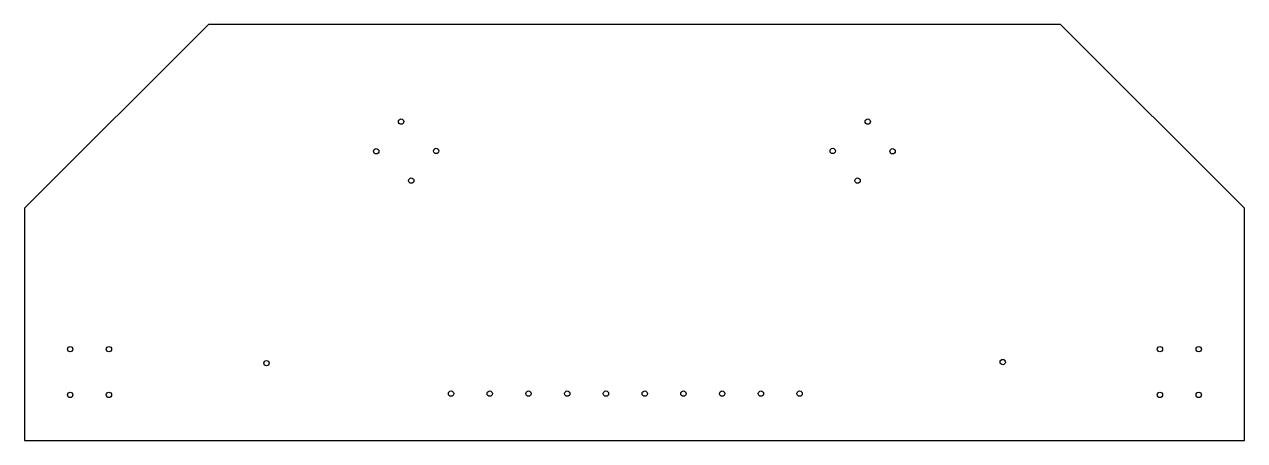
# Model space of a CAD drawing. Extents: x 100 to 180, y -150 to -122.7.
import ezdxf

# ---------------------------------------------------------------- set-up
doc = ezdxf.new("R2010")
doc.units = 0
doc.layers.add('BLACK', color=7, linetype='CONTINUOUS')

msp = doc.modelspace()

# ---------------------------------------------------------------- linework, layer by layer
at = {"layer": 'BLACK', "linetype": 'CONTINUOUS'}
for p, q in [((112.065, -122.695), (100, -134.76)), ((167.31, -122.695), (112.065, -122.695)), ((167.945, -122.695), (167.31, -122.695)), ((180.01, -134.76), (167.945, -122.695)), ((100, -134.76), (100, -150)), ((180.01, -150), (180.01, -134.76)), ((100, -150), (180.01, -150))]:
    msp.add_line(p, q, dxfattribs=at)
at = {"layer": 'BLACK'}
for centre in [(124.701865, -129.071639), (155.298133, -129.071634), (123.069182, -131.017395), (127, -131), (153, -131), (156.930815, -131.017389), (125.367318, -132.945755), (154.632682, -132.945755), (103, -144), (105.54, -144), (174.46, -144), (177, -144), (115.875, -144.92), (164.15, -144.85), (103, -147), (105.54, -147), (127.975, -146.92), (130.515001, -146.92), (133.055, -146.920001), (135.595001, -146.919999), (138.135, -146.92), (140.675, -146.92), (143.215, -146.920001), (145.755001, -146.920001), (148.295, -146.92), (150.834999, -146.919998), (174.46, -147), (177, -147)]:
    msp.add_circle(centre, 0.175, dxfattribs=at)

doc.saveas('drawing.dxf')
